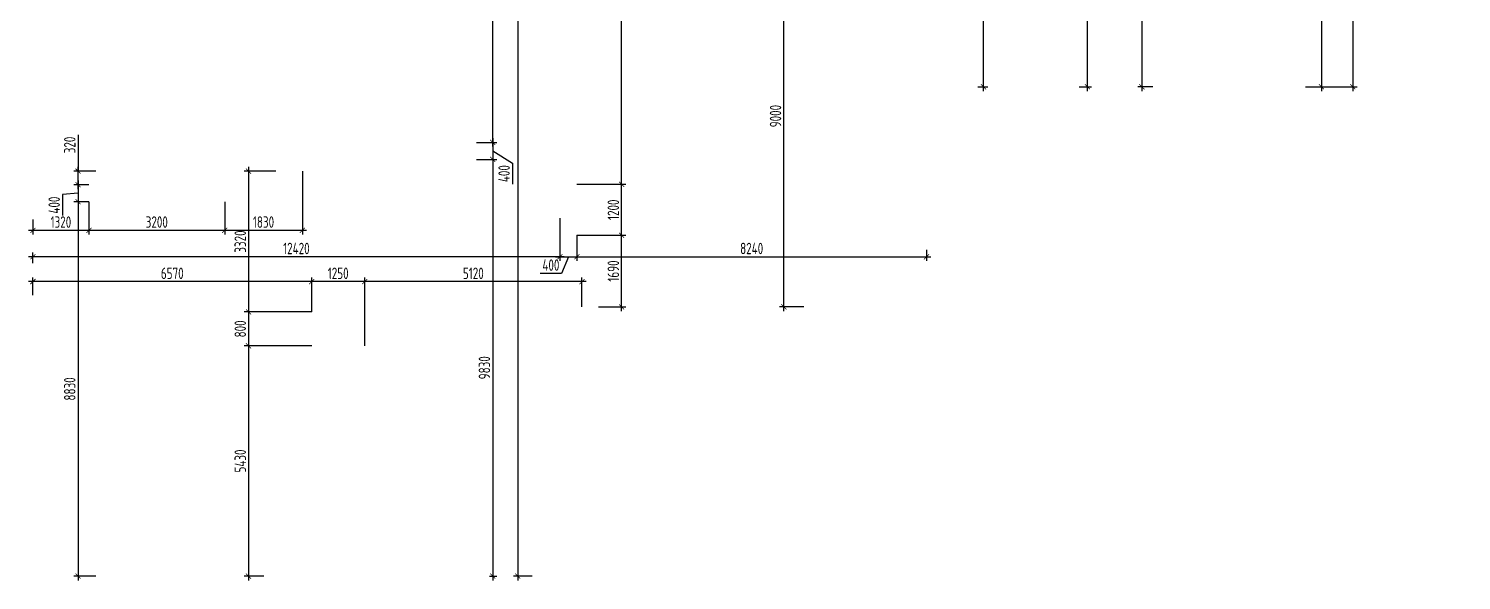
# Model space of a CAD drawing. Header units: millimetres. Extents: x -180271 to 536090, y 55086 to 131231.
# Drawn here: x 467434 to 501199, y 55086 to 68098 of the extents above; entities that cross this region are included whole.
import ezdxf

# ---------------------------------------------------------------- set-up
doc = ezdxf.new("R2010")
doc.units = ezdxf.units.MM
doc.layers.add('РАЗМЕРЫ КРОВЛИ ОВ', color=204, linetype='Continuous')
doc.styles.add('ISOCPEUR', font='isocpeur.ttf', dxfattribs={"width": 0.7})
doc.dimstyles.new('R_100', dxfattribs={"dimtxt": 270, "dimasz": 120, "dimexe": 100, "dimexo": 0, "dimgap": 60, "dimtad": 1, "dimdec": 0, "dimrnd": 5, "dimzin": 0, "dimdsep": 46, "dimtxsty": 'ISOCPEUR', "dimblk": 'ARCHTICK', "dimcen": 0, "dimdle": 100, "dimclrd": 256, "dimclre": 256, "dimclrt": 256, "dimadec": 0, "dimazin": 0, "dimtfac": 2, "dimtdec": 0, "dimtofl": 0, "dimtmove": 1, "dimatfit": 3, "dimfxl": 1, "dimtvp": 3, "dimtolj": 1, "dimtzin": 0, "dimarcsym": 0})

# ---------------------------------------------------------------- blocks, each defined once
blk = doc.blocks.new('_ArchTick')
at = {"color": 0, "linetype": 'ByBlock', "const_width": 0.15}
blk.add_lwpolyline([(-0.5, -0.5), (0.5, 0.5)], dxfattribs=at)
blk = doc.blocks.new('*D3713')
at = {"layer": 'РАЗМЕРЫ КРОВЛИ ОВ', "lineweight": -2, "transparency": 16777216}
for p, q in [((480574, 62132), (475254, 62132)), ((475354, 60616), (475354, 62232)), ((480474, 61536), (480474, 62232))]:
    blk.add_line(p, q, dxfattribs=at)
at = {"layer": 'РАЗМЕРЫ КРОВЛИ ОВ', "lineweight": -2, "transparency": 16777216, "xscale": 120, "yscale": 120, "zscale": 120, "rotation": 180}
blk.add_blockref('_ArchTick', (475354, 62132), dxfattribs=at)
at = {"layer": 'РАЗМЕРЫ КРОВЛИ ОВ', "lineweight": -2, "transparency": 16777216, "xscale": 120, "yscale": 120, "zscale": 120}
blk.add_blockref('_ArchTick', (480474, 62132), dxfattribs=at)
at = {"layer": 'РАЗМЕРЫ КРОВЛИ ОВ', "transparency": 16777216, "insert": (477914, 62327), "char_height": 270, "attachment_point": 5, "style": 'ISOCPEUR'}
blk.add_mtext('\\A1;5120', dxfattribs=at)
blk = doc.blocks.new('*D3714')
at = {"layer": 'РАЗМЕРЫ КРОВЛИ ОВ', "lineweight": -2, "transparency": 16777216}
for p, q in [((475454, 62132), (474004, 62132)), ((474104, 61416), (474104, 62232)), ((475354, 61416), (475354, 62232))]:
    blk.add_line(p, q, dxfattribs=at)
at = {"layer": 'РАЗМЕРЫ КРОВЛИ ОВ', "lineweight": -2, "transparency": 16777216, "xscale": 120, "yscale": 120, "zscale": 120, "rotation": 180}
blk.add_blockref('_ArchTick', (474104, 62132), dxfattribs=at)
at = {"layer": 'РАЗМЕРЫ КРОВЛИ ОВ', "lineweight": -2, "transparency": 16777216, "xscale": 120, "yscale": 120, "zscale": 120}
blk.add_blockref('_ArchTick', (475354, 62132), dxfattribs=at)
at = {"layer": 'РАЗМЕРЫ КРОВЛИ ОВ', "transparency": 16777216, "insert": (474729, 62327), "char_height": 270, "attachment_point": 5, "style": 'ISOCPEUR'}
blk.add_mtext('\\A1;1250', dxfattribs=at)
blk = doc.blocks.new('*D3715')
at = {"layer": 'РАЗМЕРЫ КРОВЛИ ОВ', "lineweight": -2, "transparency": 16777216}
for p, q in [((474204, 62132), (467434, 62132)), ((467534, 61808), (467534, 62232)), ((474104, 61416), (474104, 62232))]:
    blk.add_line(p, q, dxfattribs=at)
at = {"layer": 'РАЗМЕРЫ КРОВЛИ ОВ', "lineweight": -2, "transparency": 16777216, "xscale": 120, "yscale": 120, "zscale": 120, "rotation": 180}
blk.add_blockref('_ArchTick', (467534, 62132), dxfattribs=at)
at = {"layer": 'РАЗМЕРЫ КРОВЛИ ОВ', "lineweight": -2, "transparency": 16777216, "xscale": 120, "yscale": 120, "zscale": 120}
blk.add_blockref('_ArchTick', (474104, 62132), dxfattribs=at)
at = {"layer": 'РАЗМЕРЫ КРОВЛИ ОВ', "transparency": 16777216, "insert": (470819, 62327), "char_height": 270, "attachment_point": 5, "style": 'ISOCPEUR'}
blk.add_mtext('\\A1;6570', dxfattribs=at)
blk = doc.blocks.new('*D3716')
at = {"layer": 'РАЗМЕРЫ КРОВЛИ ОВ', "lineweight": -2, "transparency": 16777216}
for p, q in [((472616, 64836), (472616, 61316)), ((473257, 64736), (472516, 64736)), ((474104, 61416), (472516, 61416))]:
    blk.add_line(p, q, dxfattribs=at)
at = {"layer": 'РАЗМЕРЫ КРОВЛИ ОВ', "lineweight": -2, "transparency": 16777216, "xscale": 120, "yscale": 120, "zscale": 120}
for p, rotation in [((472616, 64736), 90), ((472616, 61416), 270)]:
    blk.add_blockref('_ArchTick', p, dxfattribs=dict(at, rotation=rotation))
at = {"layer": 'РАЗМЕРЫ КРОВЛИ ОВ', "transparency": 16777216, "insert": (472421, 63076), "char_height": 270, "attachment_point": 5, "rotation": 90, "style": 'ISOCPEUR'}
blk.add_mtext('\\A1;3320', dxfattribs=at)
blk = doc.blocks.new('*D3717')
at = {"layer": 'РАЗМЕРЫ КРОВЛИ ОВ', "lineweight": -2, "transparency": 16777216}
for p, q in [((472616, 61516), (472616, 60516)), ((474104, 61416), (472516, 61416)), ((474104, 60616), (472516, 60616))]:
    blk.add_line(p, q, dxfattribs=at)
at = {"layer": 'РАЗМЕРЫ КРОВЛИ ОВ', "lineweight": -2, "transparency": 16777216, "xscale": 120, "yscale": 120, "zscale": 120}
for p, rotation in [((472616, 61416), 90), ((472616, 60616), 270)]:
    blk.add_blockref('_ArchTick', p, dxfattribs=dict(at, rotation=rotation))
at = {"layer": 'РАЗМЕРЫ КРОВЛИ ОВ', "transparency": 16777216, "insert": (472421, 61016), "char_height": 270, "attachment_point": 5, "rotation": 90, "style": 'ISOCPEUR'}
blk.add_mtext('\\A1;800', dxfattribs=at)
blk = doc.blocks.new('*D3718')
at = {"layer": 'РАЗМЕРЫ КРОВЛИ ОВ', "lineweight": -2, "transparency": 16777216}
for p, q in [((474104, 60616), (472516, 60616)), ((472616, 60716), (472616, 55086)), ((472980, 55186), (472516, 55186))]:
    blk.add_line(p, q, dxfattribs=at)
at = {"layer": 'РАЗМЕРЫ КРОВЛИ ОВ', "lineweight": -2, "transparency": 16777216, "xscale": 120, "yscale": 120, "zscale": 120}
for p, rotation in [((472616, 60616), 90), ((472616, 55186), 270)]:
    blk.add_blockref('_ArchTick', p, dxfattribs=dict(at, rotation=rotation))
at = {"layer": 'РАЗМЕРЫ КРОВЛИ ОВ', "transparency": 16777216, "insert": (472421, 57901), "char_height": 270, "attachment_point": 5, "rotation": 90, "style": 'ISOCPEUR'}
blk.add_mtext('\\A1;5430', dxfattribs=at)
blk = doc.blocks.new('*D3719')
at = {"layer": 'РАЗМЕРЫ КРОВЛИ ОВ', "lineweight": -2, "transparency": 16777216}
for p, q in [((479954, 63630), (479954, 62618)), ((480354, 63226), (480354, 62618)), ((479854, 62718), (480454, 62718)), ((480154, 62718), (479991, 62326)), ((479991, 62326), (479493, 62326))]:
    blk.add_line(p, q, dxfattribs=at)
at = {"layer": 'РАЗМЕРЫ КРОВЛИ ОВ', "lineweight": -2, "transparency": 16777216, "xscale": 120, "yscale": 120, "zscale": 120, "rotation": 180}
blk.add_blockref('_ArchTick', (479954, 62718), dxfattribs=at)
at = {"layer": 'РАЗМЕРЫ КРОВЛИ ОВ', "lineweight": -2, "transparency": 16777216, "xscale": 120, "yscale": 120, "zscale": 120}
blk.add_blockref('_ArchTick', (480354, 62718), dxfattribs=at)
at = {"layer": 'РАЗМЕРЫ КРОВЛИ ОВ', "transparency": 16777216, "insert": (479742, 62521), "char_height": 270, "attachment_point": 5, "style": 'ISOCPEUR'}
blk.add_mtext('\\A1;400', dxfattribs=at)
blk = doc.blocks.new('*D3720')
at = {"layer": 'РАЗМЕРЫ КРОВЛИ ОВ', "lineweight": -2, "transparency": 16777216}
for p, q in [((480354, 63226), (480354, 62618)), ((488594, 62879), (488594, 62618)), ((480254, 62718), (488694, 62718))]:
    blk.add_line(p, q, dxfattribs=at)
at = {"layer": 'РАЗМЕРЫ КРОВЛИ ОВ', "lineweight": -2, "transparency": 16777216, "xscale": 120, "yscale": 120, "zscale": 120, "rotation": 180}
blk.add_blockref('_ArchTick', (480354, 62718), dxfattribs=at)
at = {"layer": 'РАЗМЕРЫ КРОВЛИ ОВ', "lineweight": -2, "transparency": 16777216, "xscale": 120, "yscale": 120, "zscale": 120}
blk.add_blockref('_ArchTick', (488594, 62718), dxfattribs=at)
at = {"layer": 'РАЗМЕРЫ КРОВЛИ ОВ', "transparency": 16777216, "insert": (484474, 62913), "char_height": 270, "attachment_point": 5, "style": 'ISOCPEUR'}
blk.add_mtext('\\A1;8240', dxfattribs=at)
blk = doc.blocks.new('*D3721')
at = {"layer": 'РАЗМЕРЫ КРОВЛИ ОВ', "lineweight": -2, "transparency": 16777216}
for p, q in [((480354, 63226), (481509, 63226)), ((481409, 61436), (481409, 63326)), ((480867, 61536), (481509, 61536))]:
    blk.add_line(p, q, dxfattribs=at)
at = {"layer": 'РАЗМЕРЫ КРОВЛИ ОВ', "lineweight": -2, "transparency": 16777216, "xscale": 120, "yscale": 120, "zscale": 120}
for p, rotation in [((481409, 63226), 90), ((481409, 61536), 270)]:
    blk.add_blockref('_ArchTick', p, dxfattribs=dict(at, rotation=rotation))
at = {"layer": 'РАЗМЕРЫ КРОВЛИ ОВ', "transparency": 16777216, "insert": (481214, 62381), "char_height": 270, "attachment_point": 5, "rotation": 90, "style": 'ISOCPEUR'}
blk.add_mtext('\\A1;1690', dxfattribs=at)
blk = doc.blocks.new('*D3722')
at = {"layer": 'РАЗМЕРЫ КРОВЛИ ОВ', "lineweight": -2, "transparency": 16777216}
for p, q in [((481409, 63126), (481409, 64526)), ((480354, 64426), (481509, 64426)), ((480354, 63226), (481509, 63226))]:
    blk.add_line(p, q, dxfattribs=at)
at = {"layer": 'РАЗМЕРЫ КРОВЛИ ОВ', "lineweight": -2, "transparency": 16777216, "xscale": 120, "yscale": 120, "zscale": 120}
for p, rotation in [((481409, 64426), 90), ((481409, 63226), 270)]:
    blk.add_blockref('_ArchTick', p, dxfattribs=dict(at, rotation=rotation))
at = {"layer": 'РАЗМЕРЫ КРОВЛИ ОВ', "transparency": 16777216, "insert": (481214, 63826), "char_height": 270, "attachment_point": 5, "rotation": 90, "style": 'ISOCPEUR'}
blk.add_mtext('\\A1;1200', dxfattribs=at)
blk = doc.blocks.new('*D3723')
at = {"layer": 'РАЗМЕРЫ КРОВЛИ ОВ', "lineweight": -2, "transparency": 16777216}
for p, q in [((480564, 73636), (481509, 73636)), ((481409, 64326), (481409, 73736)), ((480354, 64426), (481509, 64426))]:
    blk.add_line(p, q, dxfattribs=at)
at = {"layer": 'РАЗМЕРЫ КРОВЛИ ОВ', "lineweight": -2, "transparency": 16777216, "xscale": 120, "yscale": 120, "zscale": 120}
for p, rotation in [((481409, 73636), 90), ((481409, 64426), 270)]:
    blk.add_blockref('_ArchTick', p, dxfattribs=dict(at, rotation=rotation))
at = {"layer": 'РАЗМЕРЫ КРОВЛИ ОВ', "transparency": 16777216, "insert": (481214, 69031), "char_height": 270, "attachment_point": 5, "rotation": 90, "style": 'ISOCPEUR'}
blk.add_mtext('\\A1;9210', dxfattribs=at)
blk = doc.blocks.new('*D3740')
at = {"layer": 'РАЗМЕРЫ КРОВЛИ ОВ', "lineweight": -2, "transparency": 16777216}
for p, q in [((498640, 71966), (498640, 66626)), ((501199, 71866), (498540, 71866)), ((497525, 66726), (498740, 66726))]:
    blk.add_line(p, q, dxfattribs=at)
at = {"layer": 'РАЗМЕРЫ КРОВЛИ ОВ', "lineweight": -2, "transparency": 16777216, "xscale": 120, "yscale": 120, "zscale": 120}
for p, rotation in [((498640, 71866), 90), ((498640, 66726), 270)]:
    blk.add_blockref('_ArchTick', p, dxfattribs=dict(at, rotation=rotation))
at = {"layer": 'РАЗМЕРЫ КРОВЛИ ОВ', "transparency": 16777216, "insert": (498445, 69296), "char_height": 270, "attachment_point": 5, "rotation": 90, "style": 'ISOCPEUR'}
blk.add_mtext('\\A1;5140', dxfattribs=at)
blk = doc.blocks.new('*D3743')
at = {"layer": 'РАЗМЕРЫ КРОВЛИ ОВ', "lineweight": -2, "transparency": 16777216}
for p, q in [((497039, 79531), (498001, 79531)), ((497901, 79631), (497901, 66626)), ((497525, 66726), (498001, 66726))]:
    blk.add_line(p, q, dxfattribs=at)
at = {"layer": 'РАЗМЕРЫ КРОВЛИ ОВ', "lineweight": -2, "transparency": 16777216, "xscale": 120, "yscale": 120, "zscale": 120}
for p, rotation in [((497901, 79531), 90), ((497901, 66726), 270)]:
    blk.add_blockref('_ArchTick', p, dxfattribs=dict(at, rotation=rotation))
at = {"layer": 'РАЗМЕРЫ КРОВЛИ ОВ', "transparency": 16777216, "insert": (497706, 73128), "char_height": 270, "attachment_point": 5, "rotation": 90, "style": 'ISOCPEUR'}
blk.add_mtext('\\A1;12805', dxfattribs=at)
blk = doc.blocks.new('*D3783')
at = {"layer": 'РАЗМЕРЫ КРОВЛИ ОВ', "lineweight": -2, "transparency": 16777216}
for p, q in [((489938, 66626), (489938, 70921)), ((488474, 70821), (490038, 70821)), ((489807, 66726), (490038, 66726))]:
    blk.add_line(p, q, dxfattribs=at)
at = {"layer": 'РАЗМЕРЫ КРОВЛИ ОВ', "lineweight": -2, "transparency": 16777216, "xscale": 120, "yscale": 120, "zscale": 120}
for p, rotation in [((489938, 70821), 90), ((489938, 66726), 270)]:
    blk.add_blockref('_ArchTick', p, dxfattribs=dict(at, rotation=rotation))
at = {"layer": 'РАЗМЕРЫ КРОВЛИ ОВ', "transparency": 16777216, "insert": (489743, 68773), "char_height": 270, "attachment_point": 5, "rotation": 90, "style": 'ISOCPEUR'}
blk.add_mtext('\\A1;4095', dxfattribs=at)
blk = doc.blocks.new('*D3789')
at = {"layer": 'РАЗМЕРЫ КРОВЛИ ОВ', "lineweight": -2, "transparency": 16777216}
for p, q in [((485231, 61436), (485231, 70635)), ((485768, 70535), (485131, 70535)), ((485704, 61536), (485131, 61536))]:
    blk.add_line(p, q, dxfattribs=at)
at = {"layer": 'РАЗМЕРЫ КРОВЛИ ОВ', "lineweight": -2, "transparency": 16777216, "xscale": 120, "yscale": 120, "zscale": 120}
for p, rotation in [((485231, 70535), 90), ((485231, 61536), 270)]:
    blk.add_blockref('_ArchTick', p, dxfattribs=dict(at, rotation=rotation))
at = {"layer": 'РАЗМЕРЫ КРОВЛИ ОВ', "transparency": 16777216, "insert": (485036, 66035), "char_height": 270, "attachment_point": 5, "rotation": 90, "style": 'ISOCPEUR'}
blk.add_mtext('\\A1;9000', dxfattribs=at)
blk = doc.blocks.new('*D3823')
at = {"layer": 'РАЗМЕРЫ КРОВЛИ ОВ', "lineweight": -2, "transparency": 16777216}
for p, q in [((468598, 65594), (468598, 64736)), ((468598, 64315), (468598, 64836)), ((469016, 64736), (468498, 64736)), ((468854, 64415), (468498, 64415))]:
    blk.add_line(p, q, dxfattribs=at)
at = {"layer": 'РАЗМЕРЫ КРОВЛИ ОВ', "lineweight": -2, "transparency": 16777216, "xscale": 120, "yscale": 120, "zscale": 120}
for p, rotation in [((468598, 64736), 90), ((468598, 64415), 270)]:
    blk.add_blockref('_ArchTick', p, dxfattribs=dict(at, rotation=rotation))
at = {"layer": 'РАЗМЕРЫ КРОВЛИ ОВ', "transparency": 16777216, "insert": (468403, 65354), "char_height": 270, "attachment_point": 5, "rotation": 90, "style": 'ISOCPEUR'}
blk.add_mtext('\\A1;320', dxfattribs=at)
blk = doc.blocks.new('*D3824')
at = {"layer": 'РАЗМЕРЫ КРОВЛИ ОВ', "lineweight": -2, "transparency": 16777216}
for p, q in [((468854, 64015), (468498, 64015)), ((468598, 64115), (468598, 55086)), ((469018, 55186), (468498, 55186))]:
    blk.add_line(p, q, dxfattribs=at)
at = {"layer": 'РАЗМЕРЫ КРОВЛИ ОВ', "lineweight": -2, "transparency": 16777216, "xscale": 120, "yscale": 120, "zscale": 120}
for p, rotation in [((468598, 64015), 90), ((468598, 55186), 270)]:
    blk.add_blockref('_ArchTick', p, dxfattribs=dict(at, rotation=rotation))
at = {"layer": 'РАЗМЕРЫ КРОВЛИ ОВ', "transparency": 16777216, "insert": (468403, 59600), "char_height": 270, "attachment_point": 5, "rotation": 90, "style": 'ISOCPEUR'}
blk.add_mtext('\\A1;8830', dxfattribs=at)
blk = doc.blocks.new('*D3825')
at = {"layer": 'РАЗМЕРЫ КРОВЛИ ОВ', "lineweight": -2, "transparency": 16777216}
for p, q in [((477985, 65015), (478470, 65015)), ((478370, 65115), (478370, 55086)), ((478296, 55186), (478470, 55186))]:
    blk.add_line(p, q, dxfattribs=at)
at = {"layer": 'РАЗМЕРЫ КРОВЛИ ОВ', "lineweight": -2, "transparency": 16777216, "xscale": 120, "yscale": 120, "zscale": 120}
for p, rotation in [((478370, 65015), 90), ((478370, 55186), 270)]:
    blk.add_blockref('_ArchTick', p, dxfattribs=dict(at, rotation=rotation))
at = {"layer": 'РАЗМЕРЫ КРОВЛИ ОВ', "transparency": 16777216, "insert": (478175, 60100), "char_height": 270, "attachment_point": 5, "rotation": 90, "style": 'ISOCPEUR'}
blk.add_mtext('\\A1;9830', dxfattribs=at)
blk = doc.blocks.new('*D3826')
at = {"layer": 'РАЗМЕРЫ КРОВЛИ ОВ', "lineweight": -2, "transparency": 16777216}
for p, q in [((478652, 82606), (478270, 82606)), ((478370, 65315), (478370, 82706)), ((477985, 65415), (478470, 65415))]:
    blk.add_line(p, q, dxfattribs=at)
at = {"layer": 'РАЗМЕРЫ КРОВЛИ ОВ', "lineweight": -2, "transparency": 16777216, "xscale": 120, "yscale": 120, "zscale": 120}
for p, rotation in [((478370, 82606), 90), ((478370, 65415), 270)]:
    blk.add_blockref('_ArchTick', p, dxfattribs=dict(at, rotation=rotation))
at = {"layer": 'РАЗМЕРЫ КРОВЛИ ОВ', "transparency": 16777216, "insert": (478175, 74010), "char_height": 270, "attachment_point": 5, "rotation": 90, "style": 'ISOCPEUR'}
blk.add_mtext('\\A1;17190', dxfattribs=at)
blk = doc.blocks.new('*D3829')
at = {"layer": 'РАЗМЕРЫ КРОВЛИ ОВ', "lineweight": -2, "transparency": 16777216}
for p, q in [((478959, 82133), (478959, 55086)), ((478256, 82033), (479059, 82033)), ((479299, 55186), (478859, 55186))]:
    blk.add_line(p, q, dxfattribs=at)
at = {"layer": 'РАЗМЕРЫ КРОВЛИ ОВ', "lineweight": -2, "transparency": 16777216, "xscale": 120, "yscale": 120, "zscale": 120}
for p, rotation in [((478959, 82033), 90), ((478959, 55186), 270)]:
    blk.add_blockref('_ArchTick', p, dxfattribs=dict(at, rotation=rotation))
at = {"layer": 'РАЗМЕРЫ КРОВЛИ ОВ', "transparency": 16777216, "insert": (478764, 69169), "char_height": 270, "attachment_point": 5, "rotation": 90, "style": 'ISOCPEUR'}
blk.add_mtext('\\A1;26850', dxfattribs=at)
blk = doc.blocks.new('*D3836')
at = {"layer": 'РАЗМЕРЫ КРОВЛИ ОВ', "lineweight": -2, "transparency": 16777216}
for p, q in [((478370, 65515), (478370, 64915)), ((477985, 65415), (478470, 65415)), ((478370, 65215), (478834, 64927)), ((477985, 65015), (478470, 65015)), ((478834, 64927), (478834, 64429))]:
    blk.add_line(p, q, dxfattribs=at)
at = {"layer": 'РАЗМЕРЫ КРОВЛИ ОВ', "lineweight": -2, "transparency": 16777216, "xscale": 120, "yscale": 120, "zscale": 120}
for p, rotation in [((478370, 65415), 90), ((478370, 65015), 270)]:
    blk.add_blockref('_ArchTick', p, dxfattribs=dict(at, rotation=rotation))
at = {"layer": 'РАЗМЕРЫ КРОВЛИ ОВ', "transparency": 16777216, "insert": (478639, 64678), "char_height": 270, "attachment_point": 5, "rotation": 90, "style": 'ISOCPEUR'}
blk.add_mtext('\\A1;400', dxfattribs=at)
blk = doc.blocks.new('*D3837')
at = {"layer": 'РАЗМЕРЫ КРОВЛИ ОВ', "lineweight": -2, "transparency": 16777216}
for p, q in [((479954, 63630), (479954, 62618)), ((467534, 62565), (467534, 62818)), ((480054, 62718), (467434, 62718))]:
    blk.add_line(p, q, dxfattribs=at)
at = {"layer": 'РАЗМЕРЫ КРОВЛИ ОВ', "lineweight": -2, "transparency": 16777216, "xscale": 120, "yscale": 120, "zscale": 120, "rotation": 180}
blk.add_blockref('_ArchTick', (467534, 62718), dxfattribs=at)
at = {"layer": 'РАЗМЕРЫ КРОВЛИ ОВ', "lineweight": -2, "transparency": 16777216, "xscale": 120, "yscale": 120, "zscale": 120}
blk.add_blockref('_ArchTick', (479954, 62718), dxfattribs=at)
at = {"layer": 'РАЗМЕРЫ КРОВЛИ ОВ', "transparency": 16777216, "insert": (473744, 62913), "char_height": 270, "attachment_point": 5, "style": 'ISOCPEUR'}
blk.add_mtext('\\A1;12420', dxfattribs=at)
blk = doc.blocks.new('*D3838')
at = {"layer": 'РАЗМЕРЫ КРОВЛИ ОВ', "lineweight": -2, "transparency": 16777216}
for p, q in [((468598, 64515), (468598, 63915)), ((468598, 64215), (468231, 64185)), ((468231, 64185), (468231, 63687)), ((468854, 64415), (468498, 64415)), ((468854, 64015), (468498, 64015))]:
    blk.add_line(p, q, dxfattribs=at)
at = {"layer": 'РАЗМЕРЫ КРОВЛИ ОВ', "lineweight": -2, "transparency": 16777216, "xscale": 120, "yscale": 120, "zscale": 120}
for p, rotation in [((468598, 64415), 90), ((468598, 64015), 270)]:
    blk.add_blockref('_ArchTick', p, dxfattribs=dict(at, rotation=rotation))
at = {"layer": 'РАЗМЕРЫ КРОВЛИ ОВ', "transparency": 16777216, "insert": (468036, 63936), "char_height": 270, "attachment_point": 5, "rotation": 90, "style": 'ISOCPEUR'}
blk.add_mtext('\\A1;400', dxfattribs=at)
blk = doc.blocks.new('*D3839')
at = {"layer": 'РАЗМЕРЫ КРОВЛИ ОВ', "lineweight": -2, "transparency": 16777216}
for p, q in [((468854, 64015), (468854, 63241)), ((467534, 63595), (467534, 63241)), ((467434, 63341), (468954, 63341))]:
    blk.add_line(p, q, dxfattribs=at)
at = {"layer": 'РАЗМЕРЫ КРОВЛИ ОВ', "lineweight": -2, "transparency": 16777216, "xscale": 120, "yscale": 120, "zscale": 120, "rotation": 180}
blk.add_blockref('_ArchTick', (467534, 63341), dxfattribs=at)
at = {"layer": 'РАЗМЕРЫ КРОВЛИ ОВ', "lineweight": -2, "transparency": 16777216, "xscale": 120, "yscale": 120, "zscale": 120}
blk.add_blockref('_ArchTick', (468854, 63341), dxfattribs=at)
at = {"layer": 'РАЗМЕРЫ КРОВЛИ ОВ', "transparency": 16777216, "insert": (468194, 63536), "char_height": 270, "attachment_point": 5, "style": 'ISOCPEUR'}
blk.add_mtext('\\A1;1320', dxfattribs=at)
blk = doc.blocks.new('*D3840')
at = {"layer": 'РАЗМЕРЫ КРОВЛИ ОВ', "lineweight": -2, "transparency": 16777216}
for p, q in [((468854, 64015), (468854, 63241)), ((472054, 64015), (472054, 63241)), ((468754, 63341), (472154, 63341))]:
    blk.add_line(p, q, dxfattribs=at)
at = {"layer": 'РАЗМЕРЫ КРОВЛИ ОВ', "lineweight": -2, "transparency": 16777216, "xscale": 120, "yscale": 120, "zscale": 120, "rotation": 180}
blk.add_blockref('_ArchTick', (468854, 63341), dxfattribs=at)
at = {"layer": 'РАЗМЕРЫ КРОВЛИ ОВ', "lineweight": -2, "transparency": 16777216, "xscale": 120, "yscale": 120, "zscale": 120}
blk.add_blockref('_ArchTick', (472054, 63341), dxfattribs=at)
at = {"layer": 'РАЗМЕРЫ КРОВЛИ ОВ', "transparency": 16777216, "insert": (470454, 63536), "char_height": 270, "attachment_point": 5, "style": 'ISOCPEUR'}
blk.add_mtext('\\A1;3200', dxfattribs=at)
blk = doc.blocks.new('*D3841')
at = {"layer": 'РАЗМЕРЫ КРОВЛИ ОВ', "lineweight": -2, "transparency": 16777216}
for p, q in [((473884, 64736), (473884, 63241)), ((472054, 64015), (472054, 63241)), ((471954, 63341), (473984, 63341))]:
    blk.add_line(p, q, dxfattribs=at)
at = {"layer": 'РАЗМЕРЫ КРОВЛИ ОВ', "lineweight": -2, "transparency": 16777216, "xscale": 120, "yscale": 120, "zscale": 120, "rotation": 180}
blk.add_blockref('_ArchTick', (472054, 63341), dxfattribs=at)
at = {"layer": 'РАЗМЕРЫ КРОВЛИ ОВ', "lineweight": -2, "transparency": 16777216, "xscale": 120, "yscale": 120, "zscale": 120}
blk.add_blockref('_ArchTick', (473884, 63341), dxfattribs=at)
at = {"layer": 'РАЗМЕРЫ КРОВЛИ ОВ', "transparency": 16777216, "insert": (472969, 63536), "char_height": 270, "attachment_point": 5, "style": 'ISOCPEUR'}
blk.add_mtext('\\A1;1830', dxfattribs=at)
blk = doc.blocks.new('*D3867')
at = {"layer": 'РАЗМЕРЫ КРОВЛИ ОВ', "lineweight": -2, "transparency": 16777216}
for p, q in [((491817, 74365), (492485, 74365)), ((492385, 66626), (492385, 74465)), ((492196, 66726), (492485, 66726))]:
    blk.add_line(p, q, dxfattribs=at)
at = {"layer": 'РАЗМЕРЫ КРОВЛИ ОВ', "lineweight": -2, "transparency": 16777216, "xscale": 120, "yscale": 120, "zscale": 120}
for p, rotation in [((492385, 74365), 90), ((492385, 66726), 270)]:
    blk.add_blockref('_ArchTick', p, dxfattribs=dict(at, rotation=rotation))
at = {"layer": 'РАЗМЕРЫ КРОВЛИ ОВ', "transparency": 16777216, "insert": (492190, 70545), "char_height": 270, "attachment_point": 5, "rotation": 90, "style": 'ISOCPEUR'}
blk.add_mtext('\\A1;7640', dxfattribs=at)
blk = doc.blocks.new('*D3872')
at = {"layer": 'РАЗМЕРЫ КРОВЛИ ОВ', "lineweight": -2, "transparency": 16777216}
for p, q in [((493671, 79070), (493671, 66626)), ((493906, 78970), (493571, 78970)), ((493928, 66726), (493571, 66726))]:
    blk.add_line(p, q, dxfattribs=at)
at = {"layer": 'РАЗМЕРЫ КРОВЛИ ОВ', "lineweight": -2, "transparency": 16777216, "xscale": 120, "yscale": 120, "zscale": 120}
for p, rotation in [((493671, 78970), 90), ((493671, 66726), 270)]:
    blk.add_blockref('_ArchTick', p, dxfattribs=dict(at, rotation=rotation))
at = {"layer": 'РАЗМЕРЫ КРОВЛИ ОВ', "transparency": 16777216, "insert": (493476, 72848), "char_height": 270, "attachment_point": 5, "rotation": 90, "style": 'ISOCPEUR'}
blk.add_mtext('\\A1;12245', dxfattribs=at)

msp = doc.modelspace()

# ---------------------------------------------------------------- dimensions: what is measured, and where the dimension line sits
at = {"layer": 'РАЗМЕРЫ КРОВЛИ ОВ'}
for base, p1, p2, picture, middle in [((478370.4, 82605.7), (477985.2, 65414.6), (478652.3, 82605.7), '*D3826', (478175.4, 74010.1)), ((497901.5, 66725.7), (497039.3, 79530.7), (497525, 66725.7), '*D3743', (497706.5, 73128.2)), ((493671.2, 66725.7), (493906, 78970.4), (493927.6, 66725.7), '*D3872', (493476.2, 72848)), ((492385.4, 74365), (492195.5, 66725.7), (491817.4, 74365), '*D3867', (492190.4, 70545.4)), ((481409.4, 73635.7), (480354.2, 64425.7), (480564.3, 73635.7), '*D3723', (481214.4, 69030.7)), ((498639.6, 66725.7), (501199.2, 71865.7), (497525, 66725.7), '*D3740', (498444.6, 69295.7)), ((489938, 70820.9), (489807.1, 66725.7), (488474.3, 70820.9), '*D3783', (489743, 68773.3)), ((485230.7, 70535.3), (485703.9, 61535.7), (485768.2, 70535.3), '*D3789', (485035.7, 66035.5)), ((472616.4, 61415.7), (473256.8, 64735.7), (474104, 61415.7), '*D3716', (472421.4, 63075.7)), ((478370.4, 55185.7), (477985.2, 65014.6), (478296.1, 55185.7), '*D3825', (478175.4, 60100.1)), ((481409.4, 64425.7), (480354.2, 63225.7), (480354.2, 64425.7), '*D3722', (481214.4, 63825.7)), ((468597.8, 55185.7), (468854.3, 64014.6), (469017.8, 55185.7), '*D3824', (468402.8, 59600.1)), ((481409.4, 63225.7), (480866.6, 61535.7), (480354.2, 63225.7), '*D3721', (481214.4, 62380.7)), ((472616.4, 60615.7), (474104, 61415.7), (474104, 60615.7), '*D3717', (472421.4, 61015.7)), ((472616.4, 55185.7), (474104, 60615.7), (472980, 55185.7), '*D3718', (472421.4, 57900.7))]:
    dim = msp.add_linear_dim(base=base, p1=p1, p2=p2, angle=90, dimstyle='R_100', override={"dimpost": '\\X'}, dxfattribs=at)
    dim.commit()
    dim.dimension.update_dxf_attribs({"geometry": picture, "text_midpoint": middle})
for base, p1, p2, picture, middle in [((478959.1, 55185.7), (478256.1, 82033.4), (479299.4, 55185.7), '*D3829', (478959.1, 69168.8)), ((468597.8, 64735.7), (468854.3, 64414.6), (469016.1, 64735.7), '*D3823', (468589.7, 65354.3)), ((478370.4, 65014.6), (477985.2, 65414.6), (477985.2, 65014.6), '*D3836', (478833.8, 64867.3)), ((468597.8, 64014.6), (468854.3, 64414.6), (468854.3, 64014.6), '*D3838', (468231, 64124.7))]:
    dim = msp.add_linear_dim(base=base, p1=p1, p2=p2, angle=90, dimstyle='R_100', override={"dimpost": '\\X'}, dxfattribs=at)
    dim.commit()
    dim.dimension.update_dxf_attribs({"geometry": picture, "text_midpoint": middle, "dimtype": 160})
for base, p1, p2, picture, middle in [((473884.3, 63340.9), (472054.3, 64014.6), (473884.3, 64735.7), '*D3841', (472969.3, 63535.9)), ((468854.3, 63340.9), (467533.9, 63594.6), (468854.3, 64014.6), '*D3839', (468194.1, 63535.9)), ((472054.3, 63340.9), (468854.3, 64014.6), (472054.3, 64014.6), '*D3840', (470454.3, 63535.9)), ((467534, 62718.1), (479954.2, 63629.7), (467534, 62565.3), '*D3837', (473744.1, 62913.1)), ((488594.3, 62718.1), (480354.2, 63225.7), (488594.3, 62879.1), '*D3720', (484474.3, 62913.1)), ((467534, 62132.2), (474104, 61415.7), (467534, 61807.8), '*D3715', (470819, 62327.2)), ((474104, 62132.2), (475354, 61415.7), (474104, 61415.7), '*D3714', (474729, 62327.2)), ((475354, 62132.2), (480474.3, 61535.7), (475354, 60615.7), '*D3713', (477914.1, 62327.2))]:
    dim = msp.add_linear_dim(base=base, p1=p1, p2=p2, dimstyle='R_100', override={"dimpost": '\\X'}, dxfattribs=at)
    dim.commit()
    dim.dimension.update_dxf_attribs({"geometry": picture, "text_midpoint": middle})
dim = msp.add_linear_dim(base=(480354.2, 62718.1), p1=(479954.2, 63629.7), p2=(480354.2, 63225.7), dimstyle='R_100', override={"dimpost": '\\X'}, dxfattribs=at)
dim.commit()
dim.dimension.update_dxf_attribs({"geometry": '*D3719', "text_midpoint": (479931.2, 62325.7), "dimtype": 160})

doc.saveas('drawing.dxf')
